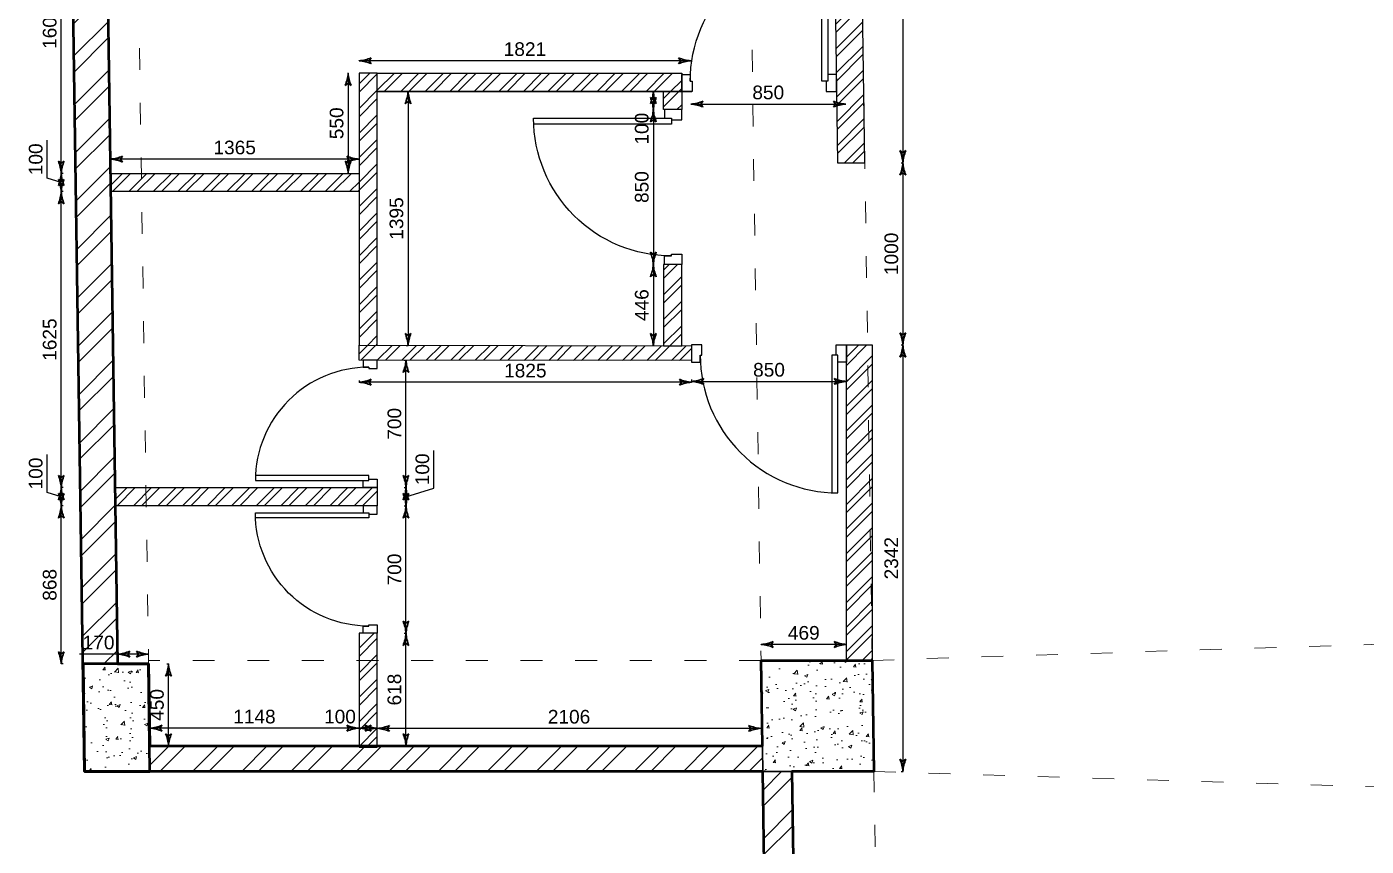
# Model space of a CAD drawing. Header units: millimetres. Extents: x 68727 to 319899, y -4876 to 265722.
# Drawn here: x 161513 to 168865, y 64924 to 69424 of the extents above; entities that cross this region are included whole.
import ezdxf

# ---------------------------------------------------------------- set-up
doc = ezdxf.new("R2010")
doc.units = ezdxf.units.MM
doc.linetypes.add('ACAD_ISO03W100', pattern=[30, 12, -18])
doc.linetypes.add('HIDDEN', pattern=[9.525, 6.35, -3.175])
for name, color, linetype in [('Dimensions', 172, 'Continuous'), ('Door', 23, 'Continuous'), ('POLY', 6, 'Continuous'), ('washroom walls', 5, 'Continuous')]:
    doc.layers.add(name, color=color, linetype=linetype)
for name, color, linetype, lineweight in [('HACH', 252, 'Continuous', 13), ('LS_DR_Plan Beam', 9, 'HIDDEN', 0), ('LS_DR_Wall', 7, 'Continuous', 35), ('wall', 5, 'Continuous', 30)]:
    doc.layers.add(name, color=color, linetype=linetype, lineweight=lineweight)
doc.styles.get("Standard").update_dxf_attribs({"font": 'arial.ttf'})
doc.dimstyles.new('SC-25', dxfattribs={"dimtxt": 75, "dimasz": 0.4, "dimexe": 1, "dimexo": 100, "dimgap": 25, "dimtad": 1, "dimdec": 0, "dimzin": 0, "dimdsep": 46, "dimtxsty": 'Standard', "dimblk1": 'A1', "dimblk2": 'A1', "dimsah": 1, "dimcen": 0.09, "dimdle": 3, "dimclrd": 1, "dimclre": 1, "dimclrt": 1, "dimadec": 0, "dimazin": 0, "dimtfac": 1, "dimtdec": 0, "dimtofl": 0, "dimtmove": 0, "dimatfit": 2, "dimldrblk": 'A1', "dimfxl": 10, "dimfxlon": 1, "dimtolj": 1, "dimtzin": 0, "dimarcsym": 0})
pattern_1 = [(45, (-667341.28, -131860.55), (-134.70384, 134.70384), []), (45, (-667251.47, -131860.55), (-134.70384, 134.70384), [])]
pattern_2 = [(45, (-1781.72, -41319.25), (-67.35192, 67.35192), []), (45, (-1736.82, -41319.25), (-67.35192, 67.35192), [])]
pattern_3 = [(50, (-667341.28, -131860.55), (182.18467, -15.939086), [19.05, -209.55]), (355, (-667341.28, -131860.55), (-35.24342, 191.056845), [15.24, -167.640584]), (100.451445, (-667326.1, -131861.88), (146.941247, 175.117752), [16.19001, -178.090245]), (46.1842, (-667341.28, -131809.75), (271.07904, -42.04233), [28.575, -314.325]), (96.635558, (-667318.69, -131813.25), (237.40413, 247.426125), [24.28502, -267.13561]), (351.18415, (-667341.28, -131809.75), (237.40413, 247.42612), [22.85997, -251.45973]), (21, (-667315.88, -131822.45), (151.61439, -102.265198), [19.05, -209.55]), (326, (-667315.88, -131822.45), (61.80203, 184.187966), [15.24, -167.64]), (71.451445, (-667303.24, -131830.97), (213.41642, 81.92277), [16.19001, -178.089938]), (37.5, (-667341.277, -131860.55), (3.0886033, 84.555039), [0, -165.608, 0, -170.18, 0, -168.275]), (7.5, (-667341.28, -131860.55), (66.8196625, 100.180575), [0, -97.028, 0, -161.798, 0, -64.135]), (327.5, (-667397.92, -131860.55), (135.590595, -5.728744), [0, -63.5, 0, -198.12, 0, -262.89]), (317.5, (-667423.32, -131860.55), (148.129181, 25.426491), [0, -82.55, 0, -131.572, 0, -186.69])]

# ---------------------------------------------------------------- blocks, each defined once
blk = doc.blocks.new('D900')
for points in [[(0, 840), (0, 900), (100, 900), (100, 850), (60, 850), (60, 840)], [(0, 60), (0, 0), (100, 0), (100, 50), (60, 50), (60, 60)]]:
    blk.add_lwpolyline(points, close=True)
blk.add_lwpolyline([(60, 850, -0.414214), (860, 50), (60, 50), (60, 85), (859.2, 85)], format="xyb")
blk = doc.blocks.new('toilet layout')
at = {"layer": 'HACH'}
h = blk.add_hatch(dxfattribs=at)
h.set_pattern_fill('ANSI32', color=5, scale=10)
h.set_pattern_definition(pattern_2)
h.paths.add_polyline_path([(226355.7, 30709.4), (226355.6, 30717.6), (225898.7, 30718.7), (225898.7, 30575.6), (226357.7, 30575.6)])
h.paths.add_polyline_path([(225898.7, 30718.7), (225100.6, 30720.6), (225100.6, 30575.6), (225898.7, 30575.6)])
h.paths.add_polyline_path([(225100.6, 30720.6), (222993.1, 30725.6), (222995.3, 30575.6), (225100.6, 30575.6)])
h = blk.add_hatch(dxfattribs=at)
h.set_pattern_fill('ANSI32', color=5, scale=10)
h.set_pattern_definition(pattern_2)
h.paths.add_polyline_path([(224566.8, 30575.6), (224466.8, 30575.6), (224466.8, 29528.2), (224566.8, 29528.2)])
h.paths.add_polyline_path([(223716.8, 29625.6), (222839.4, 29625.6), (222840.9, 29528.2), (223716.8, 29528.2)])
h.paths.add_polyline_path([(222863.1, 27928.2), (224229.8, 27928.2), (224229.8, 27828.2), (222863.1, 27828.2)])
h.paths.add_polyline_path([(222891.7, 26202.9), (224329.8, 26202.9), (224329.8, 26102.9), (222891.7, 26102.9)])
edge = h.paths.add_edge_path()
edge.add_line((224229.8, 25402.9), (224229.8, 24777.9))
edge.add_line((224229.8, 24777.9), (224329.8, 24777.9))
edge.add_line((224329.8, 24777.9), (224329.8, 25402.9))
h = blk.add_hatch(dxfattribs=at)
h.set_pattern_fill('ANSI32', color=5, scale=10)
h.set_pattern_definition(pattern_2)
h.paths.add_polyline_path([(226974.7, 30106.1), (226826.7, 30105.6), (226856.7, 27985.6), (227006.7, 27986.1)])
h.paths.add_polyline_path([(226905.5, 26986.2), (227046.8, 26986.2), (227046.8, 25254.1), (226905.5, 25254.1)])
h = blk.add_hatch(dxfattribs=at)
h.set_pattern_fill('ANSI32', color=5, scale=10)
h.set_pattern_definition(pattern_2)
h.paths.add_polyline_path([(224230, 26984), (226055.1, 26981.2), (226055.1, 26900.2), (224230, 26902.9)])
h.paths.add_polyline_path([(226000.8, 27427.9), (225900.8, 27427.9), (225900.9, 26981.4), (226000.9, 26981.4)])
h.paths.add_polyline_path([(225900.8, 28278.2), (225900.8, 28378.2), (226000.8, 28378.2), (226000.8, 28278.2)])
edge = h.paths.add_edge_path()
edge.add_line((224330, 26982.7), (224329.8, 28478.2))
edge.add_line((224329.8, 28478.2), (224229.8, 28478.2))
edge.add_line((224229.8, 28478.2), (224230.1, 26984))
h = blk.add_hatch(dxfattribs=at)
h.set_pattern_fill('ANSI32', color=5, scale=10)
h.set_pattern_definition(pattern_2)
h.paths.add_polyline_path([(224329.8, 28478.2), (226000.8, 28478.2), (226000.8, 28378.1), (224329.8, 28378.1)])
at = {"layer": 'washroom walls'}
blk.add_line((224329.8, 28377.9), (226056.4, 28378.2), dxfattribs=at)
for points in [[(226357.7, 30575.6), (226357.7, 30717.6), (222993.1, 30725.6)], [(222993.1, 30725.6), (222995.3, 30575.6), (226357.7, 30575.6)], [(224330, 26982.7), (224329.8, 28478.2), (224229.8, 28478.2), (224230.1, 26984)], [(224229.8, 25402.9), (224229.8, 24777.9), (224329.8, 24777.9), (224329.8, 25402.9)], [(224329.8, 25402.9), (224229.8, 25402.9)]]:
    blk.add_lwpolyline(points, dxfattribs=at)
for points in [[(224566.8, 30575.6), (224466.8, 30575.6), (224466.8, 29528.2), (224566.8, 29528.2)], [(226974.7, 30106.1), (226826.7, 30105.6), (226856.7, 27985.6), (227006.7, 27986.1)], [(223716.8, 29625.6), (222839.4, 29625.6), (222840.9, 29528.2), (223716.8, 29528.2)], [(224329.8, 28478.2), (226000.8, 28478.2), (226000.8, 28378.1), (224329.8, 28378.1)], [(225900.8, 28278.2), (225900.8, 28378.2), (226000.8, 28378.2), (226000.8, 28278.2)], [(222863.1, 27928.2), (224229.8, 27928.2), (224229.8, 27828.2), (222863.1, 27828.2)], [(226000.8, 27427.9), (225900.8, 27427.9), (225900.9, 26981.4), (226000.9, 26981.4)], [(224230, 26984), (226055.1, 26981.2), (226055.1, 26900.2), (224230, 26902.9)], [(226905.5, 26986.2), (227046.8, 26986.2), (227046.8, 25254.1), (226905.5, 25254.1)], [(222891.7, 26202.9), (224329.8, 26202.9), (224329.8, 26102.9), (222891.7, 26102.9)]]:
    blk.add_lwpolyline(points, close=True, dxfattribs=at)
at = {"layer": 'Door'}
for p, xscale, yscale, zscale, rotation in [((224466.8, 29528.2), 0.8333333333333185, 0.8333333333333185, 0.8333333333333185, 90), ((226851.2, 28377.4), 0.9447939309624585, 0.9447939309624585, 0.9447939309624585, 90.00000000000001), ((226000.8, 28278.2), 0.9447939309624585, 0.9447939309624585, 0.9447939309624585, 180), ((226905.5, 26986.2), -0.9447939309624585, 0.9447939309624585, 0.9447939309624585, 90), ((224329.8, 26102.9), 0.7777777777777796, 0.7777777777777796, 0.7777777777777796, 180)]:
    blk.add_blockref('D900', p, dxfattribs=dict(at, xscale=xscale, yscale=yscale, zscale=zscale, rotation=rotation))
at = {"layer": 'Door', "xscale": -0.7777777777777796, "yscale": 0.7777777777777796, "zscale": 0.7777777777777796}
blk.add_blockref('D900', (224329.8, 26202.9), dxfattribs=at)
blk = doc.blocks.new('A1')
at = {"layer": 'wall', "color": 1}
for p, q in [((-138, 0), (-167, 40)), ((-167, -40), (-138, 0))]:
    blk.add_line(p, q, dxfattribs=at)
for centre, start, end in [((53, 586), 248, 264.8035), ((53, -586), 95.1965, 112)]:
    blk.add_arc(centre, 589, start, end, dxfattribs=at)
blk = doc.blocks.new('*D510')
at = {"layer": 'Defpoints', "color": 0, "transparency": 16777216}
for p in [(166072.7, 71406.7), (166113.2, 68676.7), (166322.2, 68676.7)]:
    blk.add_point(p, dxfattribs=at)
at = {"layer": 'Dimensions', "color": 1, "lineweight": -2, "transparency": 16777216}
for p, q in [((166312.2, 71406.7), (166323.2, 71406.7)), ((166322.2, 71406.3), (166322.2, 68677.1)), ((166312.2, 68676.7), (166323.2, 68676.7))]:
    blk.add_line(p, q, dxfattribs=at)
at = {"layer": 'Dimensions', "color": 1, "lineweight": -2, "transparency": 16777216, "xscale": 0.4, "yscale": 0.4, "zscale": 0.4}
for p, rotation in [((166322.2, 71406.7), 90), ((166322.2, 68676.7), 270)]:
    blk.add_blockref('A1', p, dxfattribs=dict(at, rotation=rotation))
at = {"layer": 'Dimensions', "color": 1, "transparency": 16777216, "insert": (166258.8, 70041.7), "char_height": 75, "attachment_point": 5, "rotation": 90}
blk.add_mtext('\\A1;2730', dxfattribs=at)
blk = doc.blocks.new('*D511')
at = {"layer": 'Defpoints', "color": 0, "transparency": 16777216}
for p in [(166113.2, 68676.7), (166153.8, 67676.8), (166322.2, 67676.8)]:
    blk.add_point(p, dxfattribs=at)
at = {"layer": 'Dimensions', "color": 1, "lineweight": -2, "transparency": 16777216}
for p, q in [((166312.2, 68676.7), (166323.2, 68676.7)), ((166322.2, 68676.3), (166322.2, 67677.2)), ((166312.2, 67676.8), (166323.2, 67676.8))]:
    blk.add_line(p, q, dxfattribs=at)
at = {"layer": 'Dimensions', "color": 1, "lineweight": -2, "transparency": 16777216, "xscale": 0.4, "yscale": 0.4, "zscale": 0.4}
for p, rotation in [((166322.2, 68676.7), 90), ((166322.2, 67676.8), 270)]:
    blk.add_blockref('A1', p, dxfattribs=dict(at, rotation=rotation))
at = {"layer": 'Dimensions', "color": 1, "transparency": 16777216, "insert": (166258.9, 68176.8), "char_height": 75, "attachment_point": 5, "rotation": 90}
blk.add_mtext('\\A1;1000', dxfattribs=at)
blk = doc.blocks.new('*D512')
at = {"layer": 'Defpoints', "color": 0, "transparency": 16777216}
for p in [(166153.8, 67676.8), (166162.9, 65334.7), (166322.2, 65334.7)]:
    blk.add_point(p, dxfattribs=at)
at = {"layer": 'Dimensions', "color": 1, "lineweight": -2, "transparency": 16777216}
for p, q in [((166312.2, 67676.8), (166323.2, 67676.8)), ((166322.2, 67676.4), (166322.2, 65335.1)), ((166312.2, 65334.7), (166323.2, 65334.7))]:
    blk.add_line(p, q, dxfattribs=at)
at = {"layer": 'Dimensions', "color": 1, "lineweight": -2, "transparency": 16777216, "xscale": 0.4, "yscale": 0.4, "zscale": 0.4}
for p, rotation in [((166322.2, 67676.8), 90), ((166322.2, 65334.7), 270)]:
    blk.add_blockref('A1', p, dxfattribs=dict(at, rotation=rotation))
at = {"layer": 'Dimensions', "color": 1, "transparency": 16777216, "insert": (166258.8, 66505.7), "char_height": 75, "attachment_point": 5, "rotation": 90}
blk.add_mtext('\\A1;2342', dxfattribs=at)
blk = doc.blocks.new('*D513')
at = {"layer": 'Defpoints', "color": 0, "transparency": 16777216}
for p in [(165543.7, 66032.1), (165543.7, 65944.7), (166012.5, 65944.7)]:
    blk.add_point(p, dxfattribs=at)
at = {"layer": 'Dimensions', "color": 1, "lineweight": -2, "transparency": 16777216}
for p, q in [((165543.7, 66032.1), (165543.7, 66033.1)), ((166012.1, 66032.1), (165544.1, 66032.1)), ((166012.5, 66032.1), (166012.5, 66033.1))]:
    blk.add_line(p, q, dxfattribs=at)
at = {"layer": 'Dimensions', "color": 1, "lineweight": -2, "transparency": 16777216, "xscale": 0.4, "yscale": 0.4, "zscale": 0.4, "rotation": 180}
blk.add_blockref('A1', (165543.7, 66032.1), dxfattribs=at)
at = {"layer": 'Dimensions', "color": 1, "lineweight": -2, "transparency": 16777216, "xscale": 0.4, "yscale": 0.4, "zscale": 0.4}
blk.add_blockref('A1', (166012.5, 66032.1), dxfattribs=at)
at = {"layer": 'Dimensions', "color": 1, "transparency": 16777216, "insert": (165778.1, 66095.4), "char_height": 75, "attachment_point": 5}
blk.add_mtext('\\A1;469', dxfattribs=at)
blk = doc.blocks.new('*D514')
at = {"layer": 'Defpoints', "color": 0, "transparency": 16777216}
for p in [(163436.8, 65571.4), (163436.8, 65475.2), (165542.4, 65475.2)]:
    blk.add_point(p, dxfattribs=at)
at = {"layer": 'Dimensions', "color": 1, "lineweight": -2, "transparency": 16777216}
for p, q in [((163436.8, 65571.4), (163436.8, 65572.4)), ((165542, 65571.4), (163437.2, 65571.4)), ((165542.4, 65571.4), (165542.4, 65572.4))]:
    blk.add_line(p, q, dxfattribs=at)
at = {"layer": 'Dimensions', "color": 1, "lineweight": -2, "transparency": 16777216, "xscale": 0.4, "yscale": 0.4, "zscale": 0.4, "rotation": 180}
blk.add_blockref('A1', (163436.8, 65571.4), dxfattribs=at)
at = {"layer": 'Dimensions', "color": 1, "lineweight": -2, "transparency": 16777216, "xscale": 0.4, "yscale": 0.4, "zscale": 0.4}
blk.add_blockref('A1', (165542.4, 65571.4), dxfattribs=at)
at = {"layer": 'Dimensions', "color": 1, "transparency": 16777216, "insert": (164489.6, 65634.7), "char_height": 75, "attachment_point": 5}
blk.add_mtext('\\A1;2106', dxfattribs=at)
blk = doc.blocks.new('*D515')
at = {"layer": 'Defpoints', "color": 0, "transparency": 16777216}
for p in [(163336.8, 65572.4), (163336.8, 65475.2), (163436.8, 65475.2)]:
    blk.add_point(p, dxfattribs=at)
at = {"layer": 'Dimensions', "color": 1, "lineweight": -2, "transparency": 16777216}
for p, q in [((163336.8, 65572.4), (163128, 65572.4)), ((163336.8, 65572.4), (163336.8, 65573.4)), ((163436.4, 65572.4), (163337.2, 65572.4)), ((163436.8, 65572.4), (163436.8, 65573.4))]:
    blk.add_line(p, q, dxfattribs=at)
at = {"layer": 'Dimensions', "color": 1, "lineweight": -2, "transparency": 16777216, "xscale": 0.4, "yscale": 0.4, "zscale": 0.4, "rotation": 180}
blk.add_blockref('A1', (163336.8, 65572.4), dxfattribs=at)
at = {"layer": 'Dimensions', "color": 1, "lineweight": -2, "transparency": 16777216, "xscale": 0.4, "yscale": 0.4, "zscale": 0.4}
blk.add_blockref('A1', (163436.8, 65572.4), dxfattribs=at)
at = {"layer": 'Dimensions', "color": 1, "transparency": 16777216, "insert": (163232.2, 65635.7), "char_height": 75, "attachment_point": 5}
blk.add_mtext('\\A1;100', dxfattribs=at)
blk = doc.blocks.new('*D516')
at = {"layer": 'Defpoints', "color": 0, "transparency": 16777216}
for p in [(162188.3, 65572.4), (162188.3, 65475.2), (163336.8, 65475.2)]:
    blk.add_point(p, dxfattribs=at)
at = {"layer": 'Dimensions', "color": 1, "lineweight": -2, "transparency": 16777216}
for p, q in [((162188.3, 65572.4), (162188.3, 65573.4)), ((163336.4, 65572.4), (162188.7, 65572.4)), ((163336.8, 65572.4), (163336.8, 65573.4))]:
    blk.add_line(p, q, dxfattribs=at)
at = {"layer": 'Dimensions', "color": 1, "lineweight": -2, "transparency": 16777216, "xscale": 0.4, "yscale": 0.4, "zscale": 0.4, "rotation": 180}
blk.add_blockref('A1', (162188.3, 65572.4), dxfattribs=at)
at = {"layer": 'Dimensions', "color": 1, "lineweight": -2, "transparency": 16777216, "xscale": 0.4, "yscale": 0.4, "zscale": 0.4}
blk.add_blockref('A1', (163336.8, 65572.4), dxfattribs=at)
at = {"layer": 'Dimensions', "color": 1, "transparency": 16777216, "insert": (162762.6, 65635.7), "char_height": 75, "attachment_point": 5}
blk.add_mtext('\\A1;1148', dxfattribs=at)
blk = doc.blocks.new('*D517')
at = {"layer": 'Defpoints', "color": 0, "transparency": 16777216}
for p in [(163436.8, 66093.5), (163594.5, 66093.5), (163436.8, 65475.2)]:
    blk.add_point(p, dxfattribs=at)
at = {"layer": 'Dimensions', "color": 1, "lineweight": -2, "transparency": 16777216}
for p, q in [((163584.5, 66093.5), (163595.5, 66093.5)), ((163594.5, 65475.6), (163594.5, 66093.1)), ((163584.5, 65475.2), (163595.5, 65475.2))]:
    blk.add_line(p, q, dxfattribs=at)
at = {"layer": 'Dimensions', "color": 1, "lineweight": -2, "transparency": 16777216, "xscale": 0.4, "yscale": 0.4, "zscale": 0.4}
for p, rotation in [((163594.5, 66093.5), 90), ((163594.5, 65475.2), 270)]:
    blk.add_blockref('A1', p, dxfattribs=dict(at, rotation=rotation))
at = {"layer": 'Dimensions', "color": 1, "transparency": 16777216, "insert": (163531.2, 65784.4), "char_height": 75, "attachment_point": 5, "rotation": 90}
blk.add_mtext('\\A1;618', dxfattribs=at)
blk = doc.blocks.new('*D518')
at = {"layer": 'Defpoints', "color": 0, "transparency": 16777216}
for p in [(163436.8, 66793.5), (163594.5, 66793.5), (163436.8, 66093.5)]:
    blk.add_point(p, dxfattribs=at)
at = {"layer": 'Dimensions', "color": 1, "lineweight": -2, "transparency": 16777216}
for p, q in [((163584.5, 66793.5), (163595.5, 66793.5)), ((163594.5, 66093.9), (163594.5, 66793.1)), ((163584.5, 66093.5), (163595.5, 66093.5))]:
    blk.add_line(p, q, dxfattribs=at)
at = {"layer": 'Dimensions', "color": 1, "lineweight": -2, "transparency": 16777216, "xscale": 0.4, "yscale": 0.4, "zscale": 0.4}
for p, rotation in [((163594.5, 66793.5), 90), ((163594.5, 66093.5), 270)]:
    blk.add_blockref('A1', p, dxfattribs=dict(at, rotation=rotation))
at = {"layer": 'Dimensions', "color": 1, "transparency": 16777216, "insert": (163531.2, 66443.5), "char_height": 75, "attachment_point": 5, "rotation": 90}
blk.add_mtext('\\A1;700', dxfattribs=at)
blk = doc.blocks.new('*D519')
at = {"layer": 'Defpoints', "color": 0, "transparency": 16777216}
for p in [(163436.8, 66893.5), (163594.5, 66893.5), (163436.8, 66793.5)]:
    blk.add_point(p, dxfattribs=at)
at = {"layer": 'Dimensions', "color": 1, "lineweight": -2, "transparency": 16777216}
for p, q in [((163747.8, 66889.5), (163747.8, 67097.9)), ((163584.5, 66893.5), (163595.5, 66893.5)), ((163594.5, 66793.9), (163594.5, 66893.1)), ((163594.5, 66843.5), (163747.8, 66889.5)), ((163584.5, 66793.5), (163595.5, 66793.5))]:
    blk.add_line(p, q, dxfattribs=at)
at = {"layer": 'Dimensions', "color": 1, "lineweight": -2, "transparency": 16777216, "xscale": 0.4, "yscale": 0.4, "zscale": 0.4}
for p, rotation in [((163594.5, 66893.5), 90), ((163594.5, 66793.5), 270)]:
    blk.add_blockref('A1', p, dxfattribs=dict(at, rotation=rotation))
at = {"layer": 'Dimensions', "color": 1, "transparency": 16777216, "insert": (163684.6, 66993.7), "char_height": 75, "attachment_point": 5, "rotation": 90}
blk.add_mtext('\\A1;100', dxfattribs=at)
blk = doc.blocks.new('*D520')
at = {"layer": 'Defpoints', "color": 0, "transparency": 16777216}
for p in [(163436.8, 67593.3), (163594.5, 67593.3), (163436.8, 66893.5)]:
    blk.add_point(p, dxfattribs=at)
at = {"layer": 'Dimensions', "color": 1, "lineweight": -2, "transparency": 16777216}
for p, q in [((163584.5, 67593.3), (163595.5, 67593.3)), ((163594.5, 66893.9), (163594.5, 67592.9)), ((163584.5, 66893.5), (163595.5, 66893.5))]:
    blk.add_line(p, q, dxfattribs=at)
at = {"layer": 'Dimensions', "color": 1, "lineweight": -2, "transparency": 16777216, "xscale": 0.4, "yscale": 0.4, "zscale": 0.4}
for p, rotation in [((163594.5, 67593.3), 90), ((163594.5, 66893.5), 270)]:
    blk.add_blockref('A1', p, dxfattribs=dict(at, rotation=rotation))
at = {"layer": 'Dimensions', "color": 1, "transparency": 16777216, "insert": (163531.2, 67243.4), "char_height": 75, "attachment_point": 5, "rotation": 90}
blk.add_mtext('\\A1;700', dxfattribs=at)
blk = doc.blocks.new('*D521')
at = {"layer": 'Defpoints', "color": 0, "transparency": 16777216}
for p in [(162181.7, 65925.2), (162291, 65925.2), (162188.3, 65475.2)]:
    blk.add_point(p, dxfattribs=at)
at = {"layer": 'Dimensions', "color": 1, "lineweight": -2, "transparency": 16777216}
for p, q in [((162281.7, 65925.2), (162292, 65925.2)), ((162291, 65475.6), (162291, 65924.8)), ((162288.3, 65475.2), (162292, 65475.2))]:
    blk.add_line(p, q, dxfattribs=at)
at = {"layer": 'Dimensions', "color": 1, "lineweight": -2, "transparency": 16777216, "xscale": 0.4, "yscale": 0.4, "zscale": 0.4}
for p, rotation in [((162291, 65925.2), 90), ((162291, 65475.2), 270)]:
    blk.add_blockref('A1', p, dxfattribs=dict(at, rotation=rotation))
at = {"layer": 'Dimensions', "color": 1, "transparency": 16777216, "insert": (162227.7, 65700.2), "char_height": 75, "attachment_point": 5, "rotation": 90}
blk.add_mtext('\\A1;450', dxfattribs=at)
blk = doc.blocks.new('*D522')
at = {"layer": 'Defpoints', "color": 0, "transparency": 16777216}
for p in [(162011.6, 65979), (162011.6, 65925.2), (162181.7, 65925.2)]:
    blk.add_point(p, dxfattribs=at)
at = {"layer": 'Dimensions', "color": 1, "lineweight": -2, "transparency": 16777216}
for p, q in [((162011.6, 65979), (161802.8, 65979)), ((162011.6, 65979), (162011.6, 65980)), ((162181.3, 65979), (162012, 65979)), ((162181.7, 65979), (162181.7, 65980))]:
    blk.add_line(p, q, dxfattribs=at)
at = {"layer": 'Dimensions', "color": 1, "lineweight": -2, "transparency": 16777216, "xscale": 0.4, "yscale": 0.4, "zscale": 0.4, "rotation": 180}
blk.add_blockref('A1', (162011.6, 65979), dxfattribs=at)
at = {"layer": 'Dimensions', "color": 1, "lineweight": -2, "transparency": 16777216, "xscale": 0.4, "yscale": 0.4, "zscale": 0.4}
blk.add_blockref('A1', (162181.7, 65979), dxfattribs=at)
at = {"layer": 'Dimensions', "color": 1, "transparency": 16777216, "insert": (161907, 66042.3), "char_height": 75, "attachment_point": 5}
blk.add_mtext('\\A1;170', dxfattribs=at)
blk = doc.blocks.new('*D523')
at = {"layer": 'Defpoints', "color": 0, "transparency": 16777216}
for p in [(161702.3, 66793.5), (162011.6, 66793.5), (162011.6, 65925.2)]:
    blk.add_point(p, dxfattribs=at)
at = {"layer": 'Dimensions', "color": 1, "lineweight": -2, "transparency": 16777216}
for p, q in [((161712.3, 66793.5), (161701.3, 66793.5)), ((161702.3, 65925.6), (161702.3, 66793.1)), ((161712.3, 65925.2), (161701.3, 65925.2))]:
    blk.add_line(p, q, dxfattribs=at)
at = {"layer": 'Dimensions', "color": 1, "lineweight": -2, "transparency": 16777216, "xscale": 0.4, "yscale": 0.4, "zscale": 0.4}
for p, rotation in [((161702.3, 66793.5), 90), ((161702.3, 65925.2), 270)]:
    blk.add_blockref('A1', p, dxfattribs=dict(at, rotation=rotation))
at = {"layer": 'Dimensions', "color": 1, "transparency": 16777216, "insert": (161639, 66359.4), "char_height": 75, "attachment_point": 5, "rotation": 90}
blk.add_mtext('\\A1;868', dxfattribs=at)
blk = doc.blocks.new('*D524')
at = {"layer": 'Defpoints', "color": 0, "transparency": 16777216}
for p in [(161702.3, 66893.5), (161998.7, 66893.5), (162011.6, 66793.5)]:
    blk.add_point(p, dxfattribs=at)
at = {"layer": 'Dimensions', "color": 1, "lineweight": -2, "transparency": 16777216}
for p, q in [((161625.5, 66866.6), (161625.5, 67074.9)), ((161702.3, 66843.5), (161625.5, 66866.6)), ((161712.3, 66893.5), (161701.3, 66893.5)), ((161702.3, 66793.9), (161702.3, 66893.1)), ((161712.3, 66793.5), (161701.3, 66793.5))]:
    blk.add_line(p, q, dxfattribs=at)
at = {"layer": 'Dimensions', "color": 1, "lineweight": -2, "transparency": 16777216, "xscale": 0.4, "yscale": 0.4, "zscale": 0.4}
for p, rotation in [((161702.3, 66893.5), 90), ((161702.3, 66793.5), 270)]:
    blk.add_blockref('A1', p, dxfattribs=dict(at, rotation=rotation))
at = {"layer": 'Dimensions', "color": 1, "transparency": 16777216, "insert": (161562.2, 66970.7), "char_height": 75, "attachment_point": 5, "rotation": 90}
blk.add_mtext('\\A1;100', dxfattribs=at)
blk = doc.blocks.new('*D525')
at = {"layer": 'Defpoints', "color": 0, "transparency": 16777216}
for p in [(161702.3, 68518.7), (161973.1, 68518.7), (161998.7, 66893.5)]:
    blk.add_point(p, dxfattribs=at)
at = {"layer": 'Dimensions', "color": 1, "lineweight": -2, "transparency": 16777216}
for p, q in [((161712.3, 68518.7), (161701.3, 68518.7)), ((161702.3, 66893.9), (161702.3, 68518.3)), ((161712.3, 66893.5), (161701.3, 66893.5))]:
    blk.add_line(p, q, dxfattribs=at)
at = {"layer": 'Dimensions', "color": 1, "lineweight": -2, "transparency": 16777216, "xscale": 0.4, "yscale": 0.4, "zscale": 0.4}
for p, rotation in [((161702.3, 68518.7), 90), ((161702.3, 66893.5), 270)]:
    blk.add_blockref('A1', p, dxfattribs=dict(at, rotation=rotation))
at = {"layer": 'Dimensions', "color": 1, "transparency": 16777216, "insert": (161639, 67706.1), "char_height": 75, "attachment_point": 5, "rotation": 90}
blk.add_mtext('\\A1;1625', dxfattribs=at)
blk = doc.blocks.new('*D526')
at = {"layer": 'Defpoints', "color": 0, "transparency": 16777216}
for p in [(161702.3, 68618.7), (161971.6, 68618.7), (161973.1, 68518.7)]:
    blk.add_point(p, dxfattribs=at)
at = {"layer": 'Dimensions', "color": 1, "lineweight": -2, "transparency": 16777216}
for p, q in [((161625.5, 68591.8), (161625.5, 68800.2)), ((161712.3, 68618.7), (161701.3, 68618.7)), ((161702.3, 68519.1), (161702.3, 68618.3)), ((161702.3, 68568.7), (161625.5, 68591.8)), ((161712.3, 68518.7), (161701.3, 68518.7))]:
    blk.add_line(p, q, dxfattribs=at)
at = {"layer": 'Dimensions', "color": 1, "lineweight": -2, "transparency": 16777216, "xscale": 0.4, "yscale": 0.4, "zscale": 0.4}
for p, rotation in [((161702.3, 68618.7), 90), ((161702.3, 68518.7), 270)]:
    blk.add_blockref('A1', p, dxfattribs=dict(at, rotation=rotation))
at = {"layer": 'Dimensions', "color": 1, "transparency": 16777216, "insert": (161562.2, 68696), "char_height": 75, "attachment_point": 5, "rotation": 90}
blk.add_mtext('\\A1;100', dxfattribs=at)
blk = doc.blocks.new('*D527')
at = {"layer": 'Defpoints', "color": 0, "transparency": 16777216}
for p in [(161702.3, 70218.7), (161947.9, 70218.7), (161971.6, 68618.7)]:
    blk.add_point(p, dxfattribs=at)
at = {"layer": 'Dimensions', "color": 1, "lineweight": -2, "transparency": 16777216}
for p, q in [((161712.3, 70218.7), (161701.3, 70218.7)), ((161702.3, 68619.1), (161702.3, 70218.3)), ((161712.3, 68618.7), (161701.3, 68618.7))]:
    blk.add_line(p, q, dxfattribs=at)
at = {"layer": 'Dimensions', "color": 1, "lineweight": -2, "transparency": 16777216, "xscale": 0.4, "yscale": 0.4, "zscale": 0.4}
for p, rotation in [((161702.3, 70218.7), 90), ((161702.3, 68618.7), 270)]:
    blk.add_blockref('A1', p, dxfattribs=dict(at, rotation=rotation))
at = {"layer": 'Dimensions', "color": 1, "transparency": 16777216, "insert": (161639, 69418.7), "char_height": 75, "attachment_point": 5, "rotation": 90}
blk.add_mtext('\\A1;1600', dxfattribs=at)
blk = doc.blocks.new('*D535')
at = {"layer": 'Defpoints', "color": 0, "transparency": 16777216}
for p in [(165157.9, 69068.7), (166008.2, 69068.7), (166008.2, 68999.4)]:
    blk.add_point(p, dxfattribs=at)
at = {"layer": 'Dimensions', "color": 1, "lineweight": -2, "transparency": 16777216}
for p, q in [((165157.9, 68999.4), (165157.9, 68998.4)), ((165158.3, 68999.4), (166007.8, 68999.4)), ((166008.2, 68999.4), (166008.2, 68998.4))]:
    blk.add_line(p, q, dxfattribs=at)
at = {"layer": 'Dimensions', "color": 1, "lineweight": -2, "transparency": 16777216, "xscale": 0.4, "yscale": 0.4, "zscale": 0.4, "rotation": 180}
blk.add_blockref('A1', (165157.9, 68999.4), dxfattribs=at)
at = {"layer": 'Dimensions', "color": 1, "lineweight": -2, "transparency": 16777216, "xscale": 0.4, "yscale": 0.4, "zscale": 0.4}
blk.add_blockref('A1', (166008.2, 68999.4), dxfattribs=at)
at = {"layer": 'Dimensions', "color": 1, "transparency": 16777216, "insert": (165583, 69062.7), "char_height": 75, "attachment_point": 5}
blk.add_mtext('\\A1;850', dxfattribs=at)
blk = doc.blocks.new('*D536')
at = {"layer": 'Defpoints', "color": 0, "transparency": 16777216}
for p in [(163336.8, 69237.1), (163336.8, 69168.3), (165157.9, 69168.7)]:
    blk.add_point(p, dxfattribs=at)
at = {"layer": 'Dimensions', "color": 1, "lineweight": -2, "transparency": 16777216}
for p, q in [((163336.8, 69237.1), (163336.8, 69238.1)), ((165157.5, 69237.1), (163337.2, 69237.1)), ((165157.9, 69237.1), (165157.9, 69238.1))]:
    blk.add_line(p, q, dxfattribs=at)
at = {"layer": 'Dimensions', "color": 1, "lineweight": -2, "transparency": 16777216, "xscale": 0.4, "yscale": 0.4, "zscale": 0.4, "rotation": 180}
blk.add_blockref('A1', (163336.8, 69237.1), dxfattribs=at)
at = {"layer": 'Dimensions', "color": 1, "lineweight": -2, "transparency": 16777216, "xscale": 0.4, "yscale": 0.4, "zscale": 0.4}
blk.add_blockref('A1', (165157.9, 69237.1), dxfattribs=at)
at = {"layer": 'Dimensions', "color": 1, "transparency": 16777216, "insert": (164247.3, 69300.4), "char_height": 75, "attachment_point": 5}
blk.add_mtext('\\A1;1821', dxfattribs=at)
blk = doc.blocks.new('*D537')
at = {"layer": 'Defpoints', "color": 0, "transparency": 16777216}
for p in [(163336.8, 69168.7), (163277.1, 68618.7), (163336.8, 68618.7)]:
    blk.add_point(p, dxfattribs=at)
at = {"layer": 'Dimensions', "color": 1, "lineweight": -2, "transparency": 16777216}
for p, q in [((163277.1, 69168.7), (163276.1, 69168.7)), ((163277.1, 69168.3), (163277.1, 68619.1)), ((163277.1, 68618.7), (163276.1, 68618.7))]:
    blk.add_line(p, q, dxfattribs=at)
at = {"layer": 'Dimensions', "color": 1, "lineweight": -2, "transparency": 16777216, "xscale": 0.4, "yscale": 0.4, "zscale": 0.4}
for p, rotation in [((163277.1, 69168.7), 90), ((163277.1, 68618.7), 270)]:
    blk.add_blockref('A1', p, dxfattribs=dict(at, rotation=rotation))
at = {"layer": 'Dimensions', "color": 1, "transparency": 16777216, "insert": (163213.8, 68893.7), "char_height": 75, "attachment_point": 5, "rotation": 90}
blk.add_mtext('\\A1;550', dxfattribs=at)
blk = doc.blocks.new('*D538')
at = {"layer": 'Defpoints', "color": 0, "transparency": 16777216}
for p in [(161971.6, 68697.1), (161971.6, 68618.7), (163336.8, 68618.7)]:
    blk.add_point(p, dxfattribs=at)
at = {"layer": 'Dimensions', "color": 1, "lineweight": -2, "transparency": 16777216}
for p, q in [((161971.6, 68697.1), (161971.6, 68698.1)), ((163336.4, 68697.1), (161972, 68697.1)), ((163336.8, 68697.1), (163336.8, 68698.1))]:
    blk.add_line(p, q, dxfattribs=at)
at = {"layer": 'Dimensions', "color": 1, "lineweight": -2, "transparency": 16777216, "xscale": 0.4, "yscale": 0.4, "zscale": 0.4, "rotation": 180}
blk.add_blockref('A1', (161971.6, 68697.1), dxfattribs=at)
at = {"layer": 'Dimensions', "color": 1, "lineweight": -2, "transparency": 16777216, "xscale": 0.4, "yscale": 0.4, "zscale": 0.4}
blk.add_blockref('A1', (163336.8, 68697.1), dxfattribs=at)
at = {"layer": 'Dimensions', "color": 1, "transparency": 16777216, "insert": (162654.2, 68760.4), "char_height": 75, "attachment_point": 5}
blk.add_mtext('\\A1;1365', dxfattribs=at)
blk = doc.blocks.new('*D539')
at = {"layer": 'Defpoints', "color": 0, "transparency": 16777216}
for p in [(163436.8, 69068.4), (163437, 67673.3), (163605.8, 67673.3)]:
    blk.add_point(p, dxfattribs=at)
at = {"layer": 'Dimensions', "color": 1, "lineweight": -2, "transparency": 16777216}
for p, q in [((163595.8, 69068.4), (163606.8, 69068.4)), ((163605.8, 69068), (163605.8, 67673.7)), ((163595.8, 67673.3), (163606.8, 67673.3))]:
    blk.add_line(p, q, dxfattribs=at)
at = {"layer": 'Dimensions', "color": 1, "lineweight": -2, "transparency": 16777216, "xscale": 0.4, "yscale": 0.4, "zscale": 0.4}
for p, rotation in [((163605.8, 69068.4), 90), ((163605.8, 67673.3), 270)]:
    blk.add_blockref('A1', p, dxfattribs=dict(at, rotation=rotation))
at = {"layer": 'Dimensions', "color": 1, "transparency": 16777216, "insert": (163542.5, 68370.9), "char_height": 75, "attachment_point": 5, "rotation": 90}
blk.add_mtext('\\A1;1395', dxfattribs=at)
blk = doc.blocks.new('*D540')
at = {"layer": 'Defpoints', "color": 0, "transparency": 16777216}
for p in [(165036.8, 69068.7), (164952.3, 68968.7), (165036.8, 68968.7)]:
    blk.add_point(p, dxfattribs=at)
at = {"layer": 'Dimensions', "color": 1, "lineweight": -2, "transparency": 16777216}
for p, q in [((164952.3, 69068.7), (164951.3, 69068.7)), ((164952.3, 69068.3), (164952.3, 68969.1)), ((164952.3, 68968.7), (164951.3, 68968.7)), ((164952.3, 68968.7), (164952.3, 68759.9))]:
    blk.add_line(p, q, dxfattribs=at)
at = {"layer": 'Dimensions', "color": 1, "lineweight": -2, "transparency": 16777216, "xscale": 0.4, "yscale": 0.4, "zscale": 0.4}
for p, rotation in [((164952.3, 69068.7), 90), ((164952.3, 68968.7), 270)]:
    blk.add_blockref('A1', p, dxfattribs=dict(at, rotation=rotation))
at = {"layer": 'Dimensions', "color": 1, "transparency": 16777216, "insert": (164889, 68864.1), "char_height": 75, "attachment_point": 5, "rotation": 90}
blk.add_mtext('\\A1;100', dxfattribs=at)
blk = doc.blocks.new('*D541')
at = {"layer": 'Defpoints', "color": 0, "transparency": 16777216}
for p in [(165036.8, 68968.7), (164952.3, 68118.4), (165042.3, 68118.4)]:
    blk.add_point(p, dxfattribs=at)
at = {"layer": 'Dimensions', "color": 1, "lineweight": -2, "transparency": 16777216}
for p, q in [((164952.3, 68968.7), (164951.3, 68968.7)), ((164952.3, 68968.3), (164952.3, 68118.8)), ((164952.3, 68118.4), (164951.3, 68118.4))]:
    blk.add_line(p, q, dxfattribs=at)
at = {"layer": 'Dimensions', "color": 1, "lineweight": -2, "transparency": 16777216, "xscale": 0.4, "yscale": 0.4, "zscale": 0.4}
for p, rotation in [((164952.3, 68968.7), 90), ((164952.3, 68118.4), 270)]:
    blk.add_blockref('A1', p, dxfattribs=dict(at, rotation=rotation))
at = {"layer": 'Dimensions', "color": 1, "transparency": 16777216, "insert": (164889, 68543.6), "char_height": 75, "attachment_point": 5, "rotation": 90}
blk.add_mtext('\\A1;850', dxfattribs=at)
blk = doc.blocks.new('*D542')
at = {"layer": 'Defpoints', "color": 0, "transparency": 16777216}
for p in [(165042.3, 68118.4), (164952.3, 67672), (165034.8, 67672)]:
    blk.add_point(p, dxfattribs=at)
at = {"layer": 'Dimensions', "color": 1, "lineweight": -2, "transparency": 16777216}
for p, q in [((164952.3, 68118.4), (164951.3, 68118.4)), ((164952.3, 68118), (164952.3, 67672.4)), ((164952.3, 67672), (164951.3, 67672))]:
    blk.add_line(p, q, dxfattribs=at)
at = {"layer": 'Dimensions', "color": 1, "lineweight": -2, "transparency": 16777216, "xscale": 0.4, "yscale": 0.4, "zscale": 0.4}
for p, rotation in [((164952.3, 68118.4), 90), ((164952.3, 67672), 270)]:
    blk.add_blockref('A1', p, dxfattribs=dict(at, rotation=rotation))
at = {"layer": 'Dimensions', "color": 1, "transparency": 16777216, "insert": (164889, 67895.2), "char_height": 75, "attachment_point": 5, "rotation": 90}
blk.add_mtext('\\A1;446', dxfattribs=at)
blk = doc.blocks.new('*D543')
at = {"layer": 'Defpoints', "color": 0, "transparency": 16777216}
for p in [(163337, 67582.3), (165162.2, 67582.3), (163337, 67472)]:
    blk.add_point(p, dxfattribs=at)
at = {"layer": 'Dimensions', "color": 1, "lineweight": -2, "transparency": 16777216}
for p, q in [((163337, 67482), (163337, 67471)), ((165161.8, 67472), (163337.4, 67472)), ((165162.2, 67482), (165162.2, 67471))]:
    blk.add_line(p, q, dxfattribs=at)
at = {"layer": 'Dimensions', "color": 1, "lineweight": -2, "transparency": 16777216, "xscale": 0.4, "yscale": 0.4, "zscale": 0.4, "rotation": 180}
blk.add_blockref('A1', (163337, 67472), dxfattribs=at)
at = {"layer": 'Dimensions', "color": 1, "lineweight": -2, "transparency": 16777216, "xscale": 0.4, "yscale": 0.4, "zscale": 0.4}
blk.add_blockref('A1', (165162.2, 67472), dxfattribs=at)
at = {"layer": 'Dimensions', "color": 1, "transparency": 16777216, "insert": (164249.6, 67535.3), "char_height": 75, "attachment_point": 5}
blk.add_mtext('\\A1;1825', dxfattribs=at)
blk = doc.blocks.new('*D544')
at = {"layer": 'Defpoints', "color": 0, "transparency": 16777216}
for p in [(165162.2, 67676.8), (166012.5, 67676.8), (166012.5, 67476.5)]:
    blk.add_point(p, dxfattribs=at)
at = {"layer": 'Dimensions', "color": 1, "lineweight": -2, "transparency": 16777216}
for p, q in [((165162.2, 67486.5), (165162.2, 67475.5)), ((165162.6, 67476.5), (166012.1, 67476.5)), ((166012.5, 67486.5), (166012.5, 67475.5))]:
    blk.add_line(p, q, dxfattribs=at)
at = {"layer": 'Dimensions', "color": 1, "lineweight": -2, "transparency": 16777216, "xscale": 0.4, "yscale": 0.4, "zscale": 0.4, "rotation": 180}
blk.add_blockref('A1', (165162.2, 67476.5), dxfattribs=at)
at = {"layer": 'Dimensions', "color": 1, "lineweight": -2, "transparency": 16777216, "xscale": 0.4, "yscale": 0.4, "zscale": 0.4}
blk.add_blockref('A1', (166012.5, 67476.5), dxfattribs=at)
at = {"layer": 'Dimensions', "color": 1, "transparency": 16777216, "insert": (165587.3, 67539.8), "char_height": 75, "attachment_point": 5}
blk.add_mtext('\\A1;850', dxfattribs=at)

msp = doc.modelspace()

# ---------------------------------------------------------------- hatches: boundary and pattern name
at = {"layer": 'HACH'}
h = msp.add_hatch(dxfattribs=at)
h.set_pattern_fill('ANSI32', color=256, scale=20)
h.set_pattern_definition(pattern_1)
h.paths.add_polyline_path([(165383.8, 76715.5), (165381, 76905.7), (161997.2, 76999.2), (162001.8, 76689.2)])
h.paths.add_polyline_path([(165583.1, 63293.6), (165743.1, 63293.6), (165712.8, 65334.7), (165552.8, 65334.7)])
h.paths.add_polyline_path([(165592.3, 59168.7), (165752.3, 59168.7), (165752.3, 62673.7), (165592.3, 62673.7)])
h.paths.add_polyline_path([(176057.8, 59648.7), (176217.8, 59648.7), (176217.8, 62623.2), (176057.8, 62623.2)])
h.paths.add_polyline_path([(176017.8, 63233.2), (176217.8, 63233.2), (176217.8, 65335.2), (176017.8, 65335.2)])
h.paths.add_polyline_path([(176027.8, 65945.2), (176217.8, 65945.2), (176217.8, 70824.2), (176027.8, 70824.2)])
h = msp.add_hatch(dxfattribs=at)
h.set_pattern_fill('ANSI32', color=256, scale=20)
h.set_pattern_definition(pattern_1)
h.paths.add_polyline_path([(161939.2, 70804.9), (161749.2, 70803.4), (161821.6, 65925.1), (162011.6, 65925.1)])
h = msp.add_hatch(dxfattribs=at)
h.set_pattern_fill('AR-CONC', color=256)
h.set_pattern_definition(pattern_3)
h.paths.add_polyline_path([(161830.4, 65334.7), (162188.3, 65334.7), (162181.7, 65925.2), (161821.6, 65925.1)])
h = msp.add_hatch(dxfattribs=at)
h.set_pattern_fill('AR-CONC', color=256)
h.set_pattern_definition(pattern_3)
h.paths.add_polyline_path([(165543.7, 65944.7), (165552.8, 65334.7), (166162.9, 65334.8), (166153.8, 65944.7)])
h = msp.add_hatch(dxfattribs=at)
h.set_pattern_fill('ANSI32', color=256, scale=20)
h.set_pattern_definition(pattern_1)
h.paths.add_polyline_path([(165550.7, 65475.2), (162187.5, 65475.3), (162187.5, 65334.8), (165552.8, 65334.7)])

# ---------------------------------------------------------------- linework, layer by layer
at = {"layer": 'LS_DR_Plan Beam', "linetype": 'ACAD_ISO03W100', "ltscale": 10, "transparency": 33554508}
for p, q in [((162109.2, 70806.2), (162181.7, 65925.2)), ((165471.7, 70796.7), (165543.7, 65944.7)), ((166153.8, 65944.7), (166081.8, 70796.7)), ((166153.8, 65944.7), (175567.8, 66245.2)), ((165543.7, 65944.7), (162181.4, 65944.7)), ((166162.8, 65341.4), (166202.4, 62673.7)), ((166162.9, 65334.7), (176017.8, 65035.2))]:
    msp.add_line(p, q, dxfattribs=at)
at = {"layer": 'LS_DR_Wall', "lineweight": 50, "ltscale": 0.25}
msp.add_lwpolyline([(166193.2, 63293.7), (166202.4, 62673.7), (165592.3, 62673.7), (165552.8, 65334.7), (161830.4, 65334.7), (161657.2, 76999.2), (161997.2, 76999.2), (162006.4, 76379.2), (161856.4, 76379.2), (161930.1, 71416.2), (162100.1, 71416.2), (162109.2, 70806.2), (161939.2, 70806.2), (162011.6, 65925.2), (162181.7, 65925.2), (162188.3, 65475.2), (165550.7, 65475.2), (165543.7, 65944.7), (166153.8, 65944.7), (166162.9, 65334.7), (165712.8, 65334.7), (165743.1, 63293.7), (166193.2, 63293.7)], dxfattribs=at)
msp.add_lwpolyline([(162181.7, 65925.2), (161821.6, 65925.1), (161830.4, 65334.7), (162188.3, 65334.7)], close=True, dxfattribs=at)
at = {"layer": 'LS_DR_Wall', "lineweight": 30, "ltscale": 0.25}
msp.add_lwpolyline([(165552.8, 65334.7), (166162.9, 65334.8), (166153.8, 65944.7), (165543.7, 65944.7)], close=True, dxfattribs=at)

# ---------------------------------------------------------------- block references
at = {"layer": 'POLY'}
msp.add_blockref('toilet layout', (-60893, 40690.6), dxfattribs=at)

# ---------------------------------------------------------------- dimensions: what is measured, and where the dimension line sits
at = {"layer": 'Dimensions'}
for base, p1, p2, picture, middle in [((166322.2, 68676.7), (166072.7, 71406.7), (166113.2, 68676.7), '*D510', (166258.8, 70041.7)), ((163277.1, 68618.7), (163336.8, 69168.7), (163336.8, 68618.7), '*D537', (163213.8, 68893.7)), ((163605.8, 67673.3), (163436.8, 69068.4), (163437, 67673.3), '*D539', (163542.5, 68370.9)), ((164952.3, 68968.7), (165036.8, 69068.7), (165036.8, 68968.7), '*D540', (164889, 68864.1)), ((161702.3, 66793.5), (162011.6, 65925.2), (162011.6, 66793.5), '*D523', (161639, 66359.4)), ((163594.5, 66093.5), (163436.8, 65475.2), (163436.8, 66093.5), '*D517', (163531.2, 65784.4)), ((162291, 65925.2), (162188.3, 65475.2), (162181.7, 65925.2), '*D521', (162227.7, 65700.2))]:
    dim = msp.add_linear_dim(base=base, p1=p1, p2=p2, angle=90, dimstyle='SC-25', dxfattribs=at)
    dim.commit()
    dim.dimension.update_dxf_attribs({"geometry": picture, "text_midpoint": middle})
for base, p1, p2, picture, middle in [((161702.3, 70218.7), (161971.6, 68618.7), (161947.9, 70218.7), '*D527', (161639, 69418.7)), ((164952.3, 68118.4), (165036.8, 68968.7), (165042.3, 68118.4), '*D541', (164889, 68543.6)), ((161702.3, 68618.7), (161973.1, 68518.7), (161971.6, 68618.7), '*D526', (161562.2, 68616.8)), ((166322.2, 67676.8), (166113.2, 68676.7), (166153.8, 67676.8), '*D511', (166258.9, 68176.8)), ((161702.3, 68518.7), (161998.7, 66893.5), (161973.1, 68518.7), '*D525', (161639, 67706.1)), ((164952.3, 67672), (165042.3, 68118.4), (165034.8, 67672), '*D542', (164889, 67895.2)), ((166322.2, 65334.7), (166153.8, 67676.8), (166162.9, 65334.7), '*D512', (166258.8, 66505.7)), ((163594.5, 67593.3), (163436.8, 66893.5), (163436.8, 67593.3), '*D520', (163531.2, 67243.4)), ((161702.3, 66893.5), (162011.6, 66793.5), (161998.7, 66893.5), '*D524', (161562.2, 66891.6)), ((163594.5, 66893.5), (163436.8, 66793.5), (163436.8, 66893.5), '*D519', (163684.6, 66914.5)), ((163594.5, 66793.5), (163436.8, 66093.5), (163436.8, 66793.5), '*D518', (163531.2, 66443.5))]:
    dim = msp.add_linear_dim(base=base, p1=p1, p2=p2, angle=90, dimstyle='SC-25', override={"dimtmove": 1}, dxfattribs=at)
    dim.commit()
    dim.dimension.update_dxf_attribs({"geometry": picture, "text_midpoint": middle})
for base, p1, p2, picture, middle in [((163336.8, 69237.1), (165157.9, 69168.7), (163336.8, 69168.3), '*D536', (164247.3, 69300.4)), ((166008.2, 68999.4), (165157.9, 69068.7), (166008.2, 69068.7), '*D535', (165583, 69062.7)), ((161971.6, 68697.1), (163336.8, 68618.7), (161971.6, 68618.7), '*D538', (162654.2, 68760.4)), ((166012.5, 67476.5), (165162.2, 67676.8), (166012.5, 67676.8), '*D544', (165587.3, 67539.8)), ((163337, 67472), (165162.2, 67582.3), (163337, 67582.3), '*D543', (164249.6, 67535.3)), ((165543.7, 66032.1), (166012.5, 65944.7), (165543.7, 65944.7), '*D513', (165778.1, 66095.4)), ((162011.6, 65979), (162181.7, 65925.2), (162011.6, 65925.2), '*D522', (161907, 66042.3)), ((163336.8, 65572.4), (163436.8, 65475.2), (163336.8, 65475.2), '*D515', (163232.2, 65635.7)), ((163436.8, 65571.4), (165542.4, 65475.2), (163436.8, 65475.2), '*D514', (164489.6, 65634.7))]:
    dim = msp.add_linear_dim(base=base, p1=p1, p2=p2, dimstyle='SC-25', dxfattribs=at)
    dim.commit()
    dim.dimension.update_dxf_attribs({"geometry": picture, "text_midpoint": middle})
dim = msp.add_linear_dim(base=(162188.3394, 65572.4104), p1=(163336.7833, 65475.1933), p2=(162188.3394, 65475.1933), dimstyle='SC-25', override={"dimtmove": 1}, dxfattribs=at)
dim.commit()
dim.dimension.update_dxf_attribs({"geometry": '*D516', "text_midpoint": (162762.5613, 65635.7034)})

doc.saveas('drawing.dxf')
